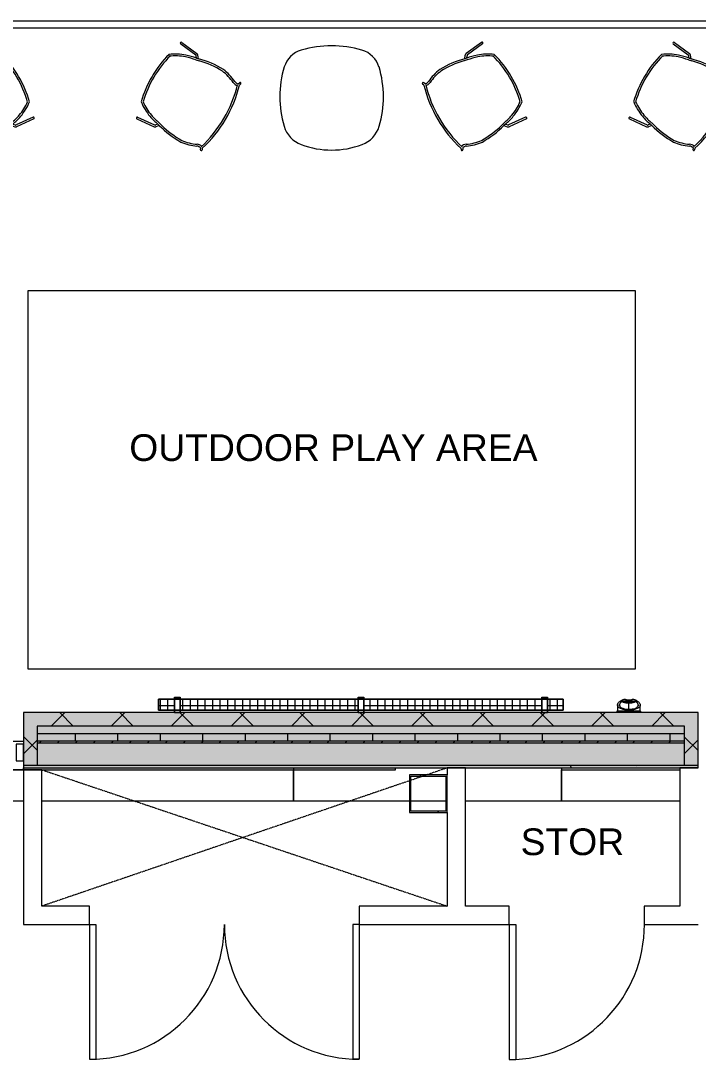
# Model space of a CAD drawing. Header units: inches. Extents: x -430 to 361, y -510 to 778.
# Drawn here: x -139.2 to 41.5, y 500.8 to 778.2 of the extents above; entities that cross this region are included whole.
import ezdxf

# ---------------------------------------------------------------- set-up
doc = ezdxf.new("R2010")
doc.units = ezdxf.units.IN
doc.header["$MEASUREMENT"] = 0
doc.linetypes.add('Overhead_2_', pattern=[0.15625, 0.09375, -0.0625])
doc.layers.get('0').update_dxf_attribs({"color": 8})
for name, color, linetype, lineweight in [('A-DETL', 8, 'Continuous', 9), ('A-DETL-GENF', 8, 'Continuous', 9), ('A-DOOR', 8, 'Continuous', 9), ('A-FLOR-HRAL', 8, 'Continuous', 9), ('A-FLOR-OVHD', 8, 'Overhead_2_', 9), ('A-GLAZ-CWMG', 8, 'Continuous', 9), ('A-WALL', 8, 'Continuous', 13), ('A-WALL-PATT', 8, 'Continuous', 13), ('G-ANNO-TEXT', 8, 'Continuous', 9), ('I-FURN', 8, 'Continuous', 13), ('I-WALL', 8, 'Continuous', 9), ('P-SANR-FIXT', 8, 'Continuous', 9), ('Q-SPCQ', 8, 'Continuous', 9), ('S-COLS', 8, 'Continuous', 9)]:
    doc.layers.add(name, color=color, linetype=linetype, lineweight=lineweight)
doc.styles.add('Arial', font='arial.ttf', dxfattribs={"height": 7.125})

# ---------------------------------------------------------------- blocks, each defined once
blk = doc.blocks.new('HSS-Hollow Structural Section-Column - HSS10X10X3_8-762139-Test Fit - First Floor Plan')
at = {"layer": 'S-COLS'}
h = blk.add_hatch(dxfattribs=at)
h.set_pattern_fill('FP_8', color=256, style=0, pattern_type=2)
h.set_pattern_definition([(135, (571.956, 30.487), (-9.5035, -9.5035), []), (135, (557.556, 30.487), (-9.5035, -9.5035), [])])
h.paths.add_polyline_path([(5, 4.651), (5, 5), (-5, 5), (-5, -5), (5, -5), (5, -4.651)], flags=0)
h.paths.add_polyline_path([(4.651, -4.651), (-4.651, -4.651), (-4.651, 4.651), (4.651, 4.651)], flags=0)
for p, q in [((5, 5), (-5, 5)), ((-5, 5), (-5, -5)), ((-4.651, -4.651), (-4.651, 4.651)), ((-4.651, 4.651), (4.651, 4.651)), ((4.651, 4.651), (4.651, -4.651)), ((5, -5), (5, 5)), ((-5, -5), (5, -5)), ((4.651, -4.651), (-4.651, -4.651))]:
    blk.add_line(p, q, dxfattribs=at)
blk = doc.blocks.new('Rectangular Mullion - 2_ x 4_5_ rectangular-1559583-Test Fit - First Floor Plan')
at = {"layer": 'A-GLAZ-CWMG'}
for p, q in [((-2, 2.25), (0, 2.25)), ((-2, -2.25), (-2, 2.25)), ((0, 2.25), (0, -2.25)), ((0, -2.25), (-2, -2.25))]:
    blk.add_line(p, q, dxfattribs=at)
blk = doc.blocks.new('Spout-Rain_Water-Zurn-Z199 - 4_ No Hub Inlet-1439889-Test Fit - First Floor Plan')
at = {"layer": 'P-SANR-FIXT'}
for p, q in [((-1.04, 3.21), (-1.19, 3.21)), ((-1.19, 3.21), (-1.04, 3.21)), ((-0.74, 3.21), (-1.04, 3.21)), ((-0.85, 3.21), (-0.48, 3.21)), ((-0.48, 3.21), (2.93, 3.21)), ((1.23, 3.21), (-0.13, 3.21)), ((-0.12, 3.82), (0.23, 3.82)), ((1.23, 1.12), (1.23, 3.66)), ((2.58, 3.21), (1.23, 3.21)), ((2.23, 3.82), (2.57, 3.82)), ((2.93, 3.21), (3.31, 3.21)), ((3.43, 3.21), (3.19, 3.21)), ((3.49, 3.21), (3.43, 3.21)), ((3.49, 3.21), (3.64, 3.21)), ((3.64, 3.21), (3.49, 3.21)), ((-2.09, 0.41), (-2.09, 0.21)), ((-2.04, 0.41), (-1.99, 0.41)), ((1.23, 0.41), (-2.04, 0.41)), ((-1.99, 0.41), (-1.64, 0.41)), ((-1.96, 0.65), (-1.96, 0.41)), ((-1.92, 0.65), (-1.96, 0.65)), ((-1.96, 0.65), (1.23, 0.65)), ((-1.96, 0.41), (-1.72, 0.41)), ((1.23, 0.41), (-1.96, 0.41)), ((-1.72, 0.65), (-1.86, 0.65)), ((-1.8, 2.26), (-1.8, 0.65)), ((-1.73, 0.65), (-1.8, 0.65)), ((-1.8, 0.65), (-1.73, 0.65)), ((-1.72, 0.41), (-1.03, 0.41)), ((-1.45, 0.65), (-1.71, 0.65)), ((-1.4, 0.65), (-1.7, 0.65)), ((-1.7, 0.65), (-1.4, 0.65)), ((-1.64, 0.41), (-0.91, 0.41)), ((-1.32, 0.65), (-1.42, 0.65)), ((-1.04, 0.65), (-1.38, 0.65)), ((-1.38, 0.65), (-1.29, 0.65)), ((-0.95, 0.65), (-1.32, 0.65)), ((-1.29, 0.65), (-0.94, 0.65)), ((-1.27, 0.65), (-1.21, 0.65)), ((-0.94, 0.65), (-1.27, 0.65)), ((-1.21, 0.65), (-1.03, 0.65)), ((-1.03, 0.65), (-0.73, 0.65)), ((-1.03, 0.41), (-0.92, 0.41)), ((1.23, 0.65), (-1.01, 0.65)), ((-0.57, 0.65), (-0.92, 0.65)), ((-0.92, 0.65), (-0.92, 0.65)), ((-0.92, 0.41), (-0.54, 0.41)), ((-0.91, 0.65), (-0.56, 0.65)), ((-0.52, 0.65), (-0.91, 0.65)), ((-0.91, 0.65), (-0.52, 0.65)), ((-0.54, 0.65), (-0.91, 0.65)), ((-0.9, 0.41), (-0.53, 0.41)), ((-0.73, 0.65), (-0.33, 0.65)), ((-0.03, 0.65), (-0.52, 0.65)), ((-0.52, 0.41), (0.09, 0.41)), ((-0.51, 0.41), (0.09, 0.41)), ((-0.5, 0.65), (-0.03, 0.65)), ((-0.02, 0.65), (-0.49, 0.65)), ((0.43, 0.65), (-0.48, 0.65)), ((-0.48, 0.65), (0.28, 0.65)), ((-0.29, 0.65), (0.14, 0.65)), ((0, 0.65), (0.44, 0.65)), ((0.42, 0.65), (0.01, 0.65)), ((0.43, 0.65), (0.01, 0.65)), ((0.1, 0.41), (0.42, 0.41)), ((0.1, 0.41), (0.42, 0.41)), ((0.14, 0.65), (0.43, 0.65)), ((0.28, 0.65), (0.43, 0.65)), ((0.57, 0.65), (0.43, 0.65)), ((0.43, 0.65), (0.6, 0.65)), ((0.6, 0.65), (0.43, 0.65)), ((0.44, 0.65), (0.44, 0.65)), ((0.44, 0.65), (0.58, 0.65)), ((0.44, 0.65), (0.62, 0.65)), ((0.58, 0.65), (0.44, 0.65)), ((0.46, 0.41), (1.23, 0.41)), ((0.46, 0.41), (1.23, 0.41)), ((1.23, 0.65), (0.63, 0.65)), ((0.63, 0.65), (1.23, 0.65)), ((1.23, 0.65), (0.63, 0.65)), ((0.64, 0.65), (1.23, 0.65)), ((1.23, 0.65), (0.64, 0.65)), ((0.67, 0.65), (1.23, 0.65)), ((1.23, 0.65), (1.23, 1.12)), ((1.99, 0.65), (1.23, 0.65)), ((1.23, 0.65), (4.41, 0.65)), ((1.23, 0.65), (1.98, 0.65)), ((1.98, 0.65), (1.23, 0.65)), ((1.99, 0.65), (1.23, 0.65)), ((1.23, 0.65), (1.99, 0.65)), ((1.98, 0.65), (1.23, 0.65)), ((1.23, 0.65), (1.78, 0.65)), ((1.23, 0.21), (1.23, 0.65)), ((1.23, 0.41), (2.36, 0.41)), ((4.49, 0.41), (1.23, 0.41)), ((1.23, 0.41), (2.36, 0.41)), ((4.41, 0.41), (1.23, 0.41)), ((1.82, 0.65), (1.98, 0.65)), ((2.01, 0.65), (2.46, 0.65)), ((3.47, 0.65), (2.01, 0.65)), ((2.45, 0.65), (2.02, 0.65)), ((2.94, 0.65), (2.02, 0.65)), ((2.02, 0.65), (2.18, 0.65)), ((2.45, 0.65), (2.02, 0.65)), ((2.02, 0.65), (2.75, 0.65)), ((2.18, 0.65), (2.94, 0.65)), ((2.39, 0.41), (2.96, 0.41)), ((2.39, 0.41), (2.45, 0.41)), ((2.45, 0.41), (2.97, 0.41)), ((2.97, 0.65), (2.48, 0.65)), ((2.94, 0.65), (2.48, 0.65)), ((2.49, 0.65), (2.95, 0.65)), ((2.79, 0.65), (3.48, 0.65)), ((3.36, 0.65), (2.98, 0.65)), ((2.98, 0.65), (3.36, 0.65)), ((3.37, 0.65), (2.99, 0.65)), ((2.99, 0.41), (3.36, 0.41)), ((3, 0.41), (3.37, 0.41)), ((3.01, 0.65), (3.36, 0.65)), ((3.38, 0.65), (3.03, 0.65)), ((3.36, 0.41), (4.44, 0.41)), ((3.41, 0.65), (3.38, 0.65)), ((3.38, 0.65), (3.41, 0.65)), ((3.38, 0.41), (3.48, 0.41)), ((3.64, 0.65), (3.39, 0.65)), ((3.77, 0.65), (3.4, 0.65)), ((3.4, 0.65), (3.74, 0.65)), ((3.48, 0.65), (3.73, 0.65)), ((3.48, 0.41), (4.17, 0.41)), ((3.83, 0.65), (3.5, 0.65)), ((3.73, 0.65), (3.64, 0.65)), ((3.74, 0.65), (3.83, 0.65)), ((3.88, 0.65), (3.77, 0.65)), ((3.85, 0.65), (4.15, 0.65)), ((4.15, 0.65), (3.85, 0.65)), ((4.16, 0.65), (3.9, 0.65)), ((4.31, 0.65), (4.17, 0.65)), ((4.17, 0.41), (4.41, 0.41)), ((4.19, 0.65), (4.26, 0.65)), ((4.26, 0.65), (4.19, 0.65)), ((4.26, 0.65), (4.26, 2.26)), ((4.41, 0.65), (4.38, 0.65)), ((4.41, 0.41), (4.41, 0.65)), ((4.44, 0.41), (4.49, 0.41)), ((4.54, 0.21), (4.54, 0.41))]:
    blk.add_line(p, q, dxfattribs=at)
for radius, start, end in [(2.66, 239.6457, 240.8035), (2.66, 242.3672, 243.4643), (2.66, 244.489, 270), (2.5, 246.4574, 270), (2.5, 270, 293.5426), (2.66, 270, 295.511), (2.66, 296.5357, 297.6328), (2.66, 299.7401, 300.3543)]:
    blk.add_arc((1.23, 6.11), radius, start, end, dxfattribs=at)
for points in [[(-1.8, 2.26), (-1.8, 2.34), (-1.78, 2.51), (-1.66, 2.76), (-1.47, 3), (-1.29, 3.14), (-1.19, 3.21)], [(-1.04, 3.21), (-0.99, 3.21), (-0.95, 3.21), (-0.9, 3.21)], [(-0.9, 3.21), (-0.85, 3.21), (-0.79, 3.21), (-0.74, 3.21)], [(-0.13, 3.21), (-0.27, 3.21), (-0.54, 3.21), (-0.76, 3.21), (-0.85, 3.21)], [(-0.48, 3.06), (-0.57, 3.1), (-0.66, 3.15), (-0.74, 3.21)], [(0.15, 2.84), (0.04, 2.87), (-0.18, 2.93), (-0.38, 3.01), (-0.47, 3.05)], [(-0.13, 3.21), (-0.08, 3.19), (-0.03, 3.17), (0.02, 3.15)], [(2.93, 3.05), (2.83, 3.01), (2.63, 2.93), (2.42, 2.86), (2.3, 2.84)], [(2.43, 3.15), (2.48, 3.17), (2.53, 3.19), (2.58, 3.21)], [(3.31, 3.21), (3.21, 3.21), (2.99, 3.21), (2.73, 3.21), (2.58, 3.21)], [(3.19, 3.21), (3.11, 3.15), (3.03, 3.1), (2.94, 3.06)], [(3.19, 3.21), (3.25, 3.21), (3.3, 3.21), (3.35, 3.21)], [(3.35, 3.21), (3.4, 3.21), (3.45, 3.21), (3.49, 3.21)], [(3.64, 3.21), (3.75, 3.14), (3.92, 3), (4.11, 2.76), (4.23, 2.51), (4.26, 2.34), (4.26, 2.26)], [(-1.27, 2.21), (-1.27, 2.23), (-1.27, 2.25), (-1.27, 2.27)], [(-1.27, 2.27), (-1.27, 2.19), (-1.25, 2.04), (-1.12, 1.81), (-0.98, 1.67), (-0.89, 1.61)], [(-1.27, 2.16), (-1.27, 2.17), (-1.27, 2.19), (-1.27, 2.21)], [(-1.27, 2.1), (-1.27, 2.12), (-1.27, 2.13), (-1.27, 2.15)], [(-1.27, 2.04), (-1.27, 2.06), (-1.27, 2.07), (-1.27, 2.09)], [(-1.27, 1.98), (-1.27, 2), (-1.27, 2.02), (-1.27, 2.03)], [(-1.27, 1.74), (-1.27, 1.76), (-1.27, 1.78), (-1.27, 1.8)], [(-1.27, 1.65), (-1.27, 1.67), (-1.27, 1.69), (-1.27, 1.71)], [(3.35, 1.61), (3.43, 1.67), (3.58, 1.81), (3.7, 2.04), (3.73, 2.19), (3.73, 2.27)], [(3.73, 2.27), (3.73, 2.25), (3.73, 2.23), (3.73, 2.21)], [(3.73, 2.21), (3.73, 2.19), (3.73, 2.17), (3.73, 2.16)], [(3.73, 2.15), (3.73, 2.13), (3.73, 2.12), (3.73, 2.1)], [(3.73, 2.09), (3.73, 2.07), (3.73, 2.06), (3.73, 2.04)], [(3.73, 2.03), (3.73, 2.02), (3.73, 2), (3.73, 1.98)], [(3.73, 1.8), (3.73, 1.78), (3.73, 1.76), (3.73, 1.74)], [(3.73, 1.71), (3.73, 1.69), (3.73, 1.67), (3.73, 1.65)]]:
    blk.add_open_spline(points, degree=3, dxfattribs=at)
for points, knots in [([(-0.48, 3.21), (-0.61, 3.15), (-0.78, 3.05), (-0.96, 2.9), (-1.07, 2.78), (-1.16, 2.65), (-1.24, 2.49), (-1.27, 2.36), (-1.27, 2.27)], [0, 0, 0, 0, 0.25, 0.375, 0.5, 0.625, 0.75, 1, 1, 1, 1]), ([(-1.04, 3.21), (-0.99, 3.28), (-0.9, 3.37), (-0.8, 3.46), (-0.73, 3.51), (-0.68, 3.54), (-0.63, 3.57), (-0.58, 3.59), (-0.53, 3.61), (-0.5, 3.63), (-0.47, 3.64), (-0.45, 3.65), (-0.41, 3.66), (-0.36, 3.67), (-0.32, 3.69), (-0.29, 3.7), (-0.26, 3.71), (-0.24, 3.72), (-0.21, 3.73), (-0.18, 3.74), (-0.15, 3.75), (-0.13, 3.76), (-0.12, 3.77), (-0.11, 3.77), (-0.1, 3.78), (-0.09, 3.8), (-0.1, 3.81), (-0.12, 3.82)], [0, 0, 0, 0, 0.166667, 0.25, 0.291667, 0.333333, 0.375, 0.416667, 0.458333, 0.479167, 0.5, 0.520833, 0.541667, 0.583333, 0.625, 0.645833, 0.666667, 0.6875, 0.708333, 0.75, 0.791667, 0.8125, 0.833333, 0.854167, 0.875, 0.916667, 1, 1, 1, 1]), ([(0.23, 3.82), (0.24, 3.81), (0.25, 3.8), (0.25, 3.78), (0.24, 3.77), (0.22, 3.76), (0.21, 3.76), (0.18, 3.75), (0.14, 3.74), (0.1, 3.72), (0.07, 3.72), (0.05, 3.71), (0.03, 3.71), (0.02, 3.7), (0, 3.7), (-0.04, 3.69), (-0.09, 3.67), (-0.14, 3.66), (-0.18, 3.65), (-0.21, 3.64), (-0.24, 3.63), (-0.29, 3.61), (-0.34, 3.6), (-0.4, 3.57), (-0.47, 3.53), (-0.57, 3.48), (-0.7, 3.38), (-0.8, 3.28), (-0.85, 3.21)], [0, 0, 0, 0, 0.083333, 0.125, 0.145833, 0.166667, 0.1875, 0.208333, 0.25, 0.291667, 0.3125, 0.322917, 0.333333, 0.34375, 0.354167, 0.375, 0.416667, 0.458333, 0.479167, 0.5, 0.520833, 0.541667, 0.583333, 0.625, 0.666667, 0.75, 0.833333, 1, 1, 1, 1]), ([(0.05, 3.15), (0.2, 3.1), (0.58, 3), (0.99, 2.97), (1.23, 2.97)], [-0.858106, -0.858106, -0.858106, -0.858106, -0.5, -0.0000001, -0.0000001, -0.0000001, -0.0000001]), ([(1.23, 2.73), (0.98, 2.73), (0.61, 2.75), (0.27, 2.82), (0.16, 2.84)], [-1, -1, -1, -1, -0.6666667, -0.501801, -0.501801, -0.501801, -0.501801]), ([(1.23, 2.97), (1.47, 2.97), (1.88, 3), (2.26, 3.1), (2.41, 3.15)], [-1, -1, -1, -1, -0.5, -0.141896, -0.141896, -0.141896, -0.141896]), ([(2.3, 2.84), (2.19, 2.81), (1.84, 2.75), (1.47, 2.73), (1.23, 2.73)], [-0.498198, -0.498198, -0.498198, -0.498198, -0.3333333, 0, 0, 0, 0]), ([(3.31, 3.21), (3.25, 3.28), (3.16, 3.38), (3.02, 3.48), (2.91, 3.55), (2.81, 3.59), (2.74, 3.61), (2.7, 3.63), (2.67, 3.64), (2.64, 3.65), (2.59, 3.66), (2.54, 3.67), (2.49, 3.69), (2.45, 3.7), (2.43, 3.7), (2.41, 3.71), (2.39, 3.72), (2.36, 3.72), (2.31, 3.74), (2.27, 3.75), (2.24, 3.76), (2.23, 3.76), (2.22, 3.77), (2.21, 3.78), (2.2, 3.8), (2.21, 3.81), (2.23, 3.82)], [0, 0, 0, 0, 0.166667, 0.25, 0.333333, 0.416667, 0.458333, 0.479167, 0.5, 0.520833, 0.541667, 0.583333, 0.625, 0.645833, 0.666667, 0.677083, 0.6875, 0.708333, 0.75, 0.791667, 0.8125, 0.833333, 0.854167, 0.875, 0.916667, 1, 1, 1, 1]), ([(2.57, 3.82), (2.56, 3.81), (2.55, 3.8), (2.55, 3.78), (2.56, 3.77), (2.57, 3.77), (2.58, 3.76), (2.6, 3.75), (2.63, 3.74), (2.67, 3.73), (2.7, 3.72), (2.72, 3.71), (2.74, 3.7), (2.77, 3.69), (2.82, 3.67), (2.86, 3.66), (2.9, 3.65), (2.93, 3.64), (2.95, 3.63), (2.99, 3.61), (3.03, 3.59), (3.09, 3.57), (3.15, 3.53), (3.23, 3.48), (3.36, 3.37), (3.44, 3.28), (3.49, 3.21)], [0, 0, 0, 0, 0.083333, 0.125, 0.145833, 0.166667, 0.1875, 0.208333, 0.25, 0.291667, 0.3125, 0.333333, 0.354167, 0.375, 0.416667, 0.458333, 0.479167, 0.5, 0.520833, 0.541667, 0.583333, 0.625, 0.666667, 0.75, 0.833333, 1, 1, 1, 1]), ([(3.73, 2.27), (3.73, 2.36), (3.7, 2.49), (3.61, 2.65), (3.52, 2.78), (3.41, 2.9), (3.23, 3.05), (3.06, 3.15), (2.93, 3.21)], [0, 0, 0, 0, 0.25, 0.375, 0.5, 0.625, 0.75, 1, 1, 1, 1]), ([(4.26, 2.26), (4.26, 2.16), (4.22, 1.98), (4.07, 1.71), (3.81, 1.48), (3.32, 1.21), (2.65, 1.02), (1.85, 0.92), (1.02, 0.89), (-0.02, 0.97), (-0.87, 1.21), (-1.36, 1.48), (-1.62, 1.71), (-1.77, 1.98), (-1.8, 2.16), (-1.8, 2.26)], [0, 0, 0, 0, 0.0625, 0.125, 0.1875, 0.25, 0.375, 0.4375, 0.5, 0.625, 0.75, 0.8125, 0.875, 0.9375, 1, 1, 1, 1]), ([(-0.89, 1.61), (-0.81, 1.55), (-0.61, 1.44), (-0.17, 1.27), (0.45, 1.15), (0.97, 1.11), (1.23, 1.11)], [0, 0, 0, 0, 0.2, 0.4, 0.7, 1, 1, 1, 1]), ([(1.23, 1.11), (1.57, 1.11), (2.18, 1.16), (2.9, 1.35), (3.22, 1.52), (3.35, 1.61)], [0, 0, 0, 0, 0.4, 0.7, 1, 1, 1, 1])]:
    blk.add_open_spline(points, degree=3, knots=knots, dxfattribs=at)
blk = doc.blocks.new('Trellis-Wall_Hung-Green_Screen - Default-1678856-Test Fit - First Floor Plan')
at = {"layer": 'Q-SPCQ'}
h = blk.add_hatch(dxfattribs=at)
h.set_pattern_fill('FP_25', color=256, style=0, pattern_type=2)
h.set_pattern_definition([(180, (0, 9.5), (2e-16, 2), []), (90, (0, 9.5), (2, -1e-16), [])])
h.paths.add_polyline_path([(-18, 8), (-0.75, 8), (-0.75, 11), (-48.25, 11), (-48.25, 8), (-33.773, 8)], flags=0)
h.paths.add_polyline_path([(54, 8), (54, 11), (49.75, 11), (49.75, 8), (53.5, 8)], flags=0)
h.paths.add_polyline_path([(-49.75, 8), (-49.75, 11), (-54, 11), (-54, 8)], flags=0)
h.paths.add_polyline_path([(48.25, 8), (48.25, 11), (0.75, 11), (0.75, 8), (38.911, 8)], flags=0)
for p, q in [((-49.75, 11.375), (-49.75, 11.5)), ((-49.75, 11.5), (-49.75, 11)), ((-49.75, 11.5), (-48.25, 11.5)), ((-49.75, 11.5), (-48.25, 11.5)), ((-49.75, 11.375), (-49.75, 11.5)), ((-49.75, 11.5), (-49.75, 11)), ((-49.75, 11.5), (-48.25, 11.5)), ((-49.75, 11.5), (-48.25, 11.5)), ((-49.75, 11.375), (-49.75, 11.5)), ((-49.75, 11.5), (-49.75, 11)), ((-49.75, 11.5), (-48.25, 11.5)), ((-49.75, 11.5), (-48.25, 11.5)), ((-49.75, 11), (-49.75, 11.375)), ((-49.75, 11.375), (-48.25, 11.375)), ((-49.75, 11.375), (-48.25, 11.375)), ((-49.75, 11), (-49.75, 11.375)), ((-49.75, 11.375), (-48.25, 11.375)), ((-49.75, 11.375), (-48.25, 11.375)), ((-49.75, 11), (-49.75, 11.375)), ((-49.75, 11.375), (-48.25, 11.375)), ((-49.75, 11.375), (-48.25, 11.375)), ((-48.25, 11), (-48.25, 11.5)), ((-48.25, 11.5), (-48.25, 11.375)), ((-48.25, 11), (-48.25, 11.5)), ((-48.25, 11.5), (-48.25, 11.375)), ((-48.25, 11), (-48.25, 11.5)), ((-48.25, 11.5), (-48.25, 11.375)), ((-48.25, 11.375), (-48.25, 11)), ((-48.25, 11.375), (-48.25, 11)), ((-48.25, 11.375), (-48.25, 11)), ((-0.75, 11.375), (-0.75, 11.5)), ((-0.75, 11.5), (-0.75, 11)), ((-0.75, 11.5), (0.75, 11.5)), ((-0.75, 11.5), (0.75, 11.5)), ((-0.75, 11.375), (-0.75, 11.5)), ((-0.75, 11.5), (-0.75, 11)), ((-0.75, 11.5), (0.75, 11.5)), ((-0.75, 11.5), (0.75, 11.5)), ((-0.75, 11), (-0.75, 11.375)), ((-0.75, 11.375), (0.75, 11.375)), ((-0.75, 11.375), (0.75, 11.375)), ((-0.75, 11), (-0.75, 11.375)), ((-0.75, 11.375), (0.75, 11.375)), ((-0.75, 11.375), (0.75, 11.375)), ((0.75, 11), (0.75, 11.5)), ((0.75, 11.5), (0.75, 11.375)), ((0.75, 11), (0.75, 11.5)), ((0.75, 11.5), (0.75, 11.375)), ((0.75, 11.375), (0.75, 11)), ((0.75, 11.375), (0.75, 11)), ((48.25, 11.375), (48.25, 11.5)), ((48.25, 11.5), (48.25, 11)), ((48.25, 11.5), (49.75, 11.5)), ((48.25, 11.5), (49.75, 11.5)), ((48.25, 11.375), (48.25, 11.5)), ((48.25, 11.5), (48.25, 11)), ((48.25, 11.5), (49.75, 11.5)), ((48.25, 11.5), (49.75, 11.5)), ((48.25, 11.375), (48.25, 11.5)), ((48.25, 11.5), (48.25, 11)), ((48.25, 11.5), (49.75, 11.5)), ((48.25, 11.5), (49.75, 11.5)), ((48.25, 11), (48.25, 11.375)), ((48.25, 11.375), (49.75, 11.375)), ((48.25, 11.375), (49.75, 11.375)), ((48.25, 11), (48.25, 11.375)), ((48.25, 11.375), (49.75, 11.375)), ((48.25, 11.375), (49.75, 11.375)), ((48.25, 11), (48.25, 11.375)), ((48.25, 11.375), (49.75, 11.375)), ((48.25, 11.375), (49.75, 11.375)), ((49.75, 11), (49.75, 11.5)), ((49.75, 11.5), (49.75, 11.375)), ((49.75, 11), (49.75, 11.5)), ((49.75, 11.5), (49.75, 11.375)), ((49.75, 11), (49.75, 11.5)), ((49.75, 11.5), (49.75, 11.375)), ((49.75, 11.375), (49.75, 11)), ((49.75, 11.375), (49.75, 11)), ((49.75, 11.375), (49.75, 11)), ((54, 11), (-54, 11)), ((-54, 11), (-54, 8)), ((-54, 8), (-54, 11)), ((-54, 11), (-49.75, 11)), ((-49.75, 8), (-49.75, 11)), ((-49.75, 11), (-49.75, 8)), ((-49.75, 8), (-49.75, 11)), ((-49.75, 11), (-49.75, 8)), ((-49.75, 8), (-49.75, 11)), ((-49.75, 11), (-49.75, 8)), ((-49.75, 11), (-48.25, 11)), ((-48.25, 8), (-48.25, 11)), ((-48.25, 11), (-48.25, 8)), ((-48.25, 8), (-48.25, 11)), ((-48.25, 11), (-48.25, 8)), ((-48.25, 8), (-48.25, 11)), ((-48.25, 11), (-48.25, 8)), ((-48.25, 11), (-0.75, 11)), ((-0.75, 8), (-0.75, 11)), ((-0.75, 11), (-0.75, 8)), ((-0.75, 8), (-0.75, 11)), ((-0.75, 11), (-0.75, 8)), ((-0.75, 11), (0.75, 11)), ((0.75, 8), (0.75, 11)), ((0.75, 11), (0.75, 8)), ((0.75, 8), (0.75, 11)), ((0.75, 11), (0.75, 8)), ((0.75, 11), (48.25, 11)), ((48.25, 8), (48.25, 11)), ((48.25, 11), (48.25, 8)), ((48.25, 8), (48.25, 11)), ((48.25, 11), (48.25, 8)), ((48.25, 8), (48.25, 11)), ((48.25, 11), (48.25, 8)), ((48.25, 11), (49.75, 11)), ((49.75, 8), (49.75, 11)), ((49.75, 11), (49.75, 8)), ((49.75, 8), (49.75, 11)), ((49.75, 11), (49.75, 8)), ((49.75, 8), (49.75, 11)), ((49.75, 11), (49.75, 8)), ((49.75, 11), (54, 11)), ((54, 8), (54, 11)), ((54, 11), (54, 8)), ((-54, 8), (54, 8)), ((-49.75, 8), (-54, 8)), ((-49.75, 7.5), (-49.75, 8)), ((-49.75, 8), (-49.75, 7.375)), ((-49.75, 7.5), (-49.75, 8)), ((-49.75, 8), (-49.75, 7.375)), ((-49.75, 7.5), (-49.75, 8)), ((-49.75, 8), (-49.75, 7.375)), ((-48.25, 8), (-49.75, 8)), ((-49.75, 7.375), (-49.75, 7.5)), ((-49.75, 7.5), (-48.25, 7.5)), ((-49.75, 7.5), (-48.25, 7.5)), ((-49.75, 7.375), (-49.75, 7.5)), ((-49.75, 7.5), (-48.25, 7.5)), ((-49.75, 7.5), (-48.25, 7.5)), ((-49.75, 7.375), (-49.75, 7.5)), ((-49.75, 7.5), (-48.25, 7.5)), ((-49.75, 7.5), (-48.25, 7.5)), ((-48.25, 7.375), (-49.75, 7.375)), ((-49.75, 7.375), (-48.25, 7.375)), ((-48.25, 7.375), (-49.75, 7.375)), ((-49.75, 7.375), (-48.25, 7.375)), ((-48.25, 7.375), (-48.25, 8)), ((-48.25, 8), (-48.25, 7.5)), ((-48.25, 7.375), (-48.25, 8)), ((-48.25, 8), (-48.25, 7.5)), ((-48.25, 7.375), (-48.25, 8)), ((-48.25, 8), (-48.25, 7.5)), ((-0.75, 8), (-48.25, 8)), ((-48.25, 7.5), (-48.25, 7.375)), ((-48.25, 7.5), (-48.25, 7.375)), ((-48.25, 7.5), (-48.25, 7.375)), ((-0.75, 7.5), (-0.75, 8)), ((-0.75, 8), (-0.75, 7.375)), ((-0.75, 7.5), (-0.75, 8)), ((-0.75, 8), (-0.75, 7.375)), ((0.75, 8), (-0.75, 8)), ((-0.75, 7.375), (-0.75, 7.5)), ((-0.75, 7.5), (0.75, 7.5)), ((-0.75, 7.5), (0.75, 7.5)), ((-0.75, 7.375), (-0.75, 7.5)), ((-0.75, 7.5), (0.75, 7.5)), ((-0.75, 7.5), (0.75, 7.5)), ((0.75, 7.375), (-0.75, 7.375)), ((-0.75, 7.375), (0.75, 7.375)), ((0.75, 7.375), (0.75, 8)), ((0.75, 8), (0.75, 7.5)), ((0.75, 7.375), (0.75, 8)), ((0.75, 8), (0.75, 7.5)), ((48.25, 8), (0.75, 8)), ((0.75, 7.5), (0.75, 7.375)), ((0.75, 7.5), (0.75, 7.375)), ((48.25, 7.5), (48.25, 8)), ((48.25, 8), (48.25, 7.375)), ((48.25, 7.5), (48.25, 8)), ((48.25, 8), (48.25, 7.375)), ((48.25, 7.5), (48.25, 8)), ((48.25, 8), (48.25, 7.375)), ((49.75, 8), (48.25, 8)), ((48.25, 7.375), (48.25, 7.5)), ((48.25, 7.5), (49.75, 7.5)), ((48.25, 7.5), (49.75, 7.5)), ((48.25, 7.375), (48.25, 7.5)), ((48.25, 7.5), (49.75, 7.5)), ((48.25, 7.5), (49.75, 7.5)), ((48.25, 7.375), (48.25, 7.5)), ((48.25, 7.5), (49.75, 7.5)), ((48.25, 7.5), (49.75, 7.5)), ((49.75, 7.375), (48.25, 7.375)), ((48.25, 7.375), (49.75, 7.375)), ((49.75, 7.375), (48.25, 7.375)), ((48.25, 7.375), (49.75, 7.375)), ((49.75, 7.375), (49.75, 8)), ((49.75, 8), (49.75, 7.5)), ((49.75, 7.375), (49.75, 8)), ((49.75, 8), (49.75, 7.5)), ((49.75, 7.375), (49.75, 8)), ((49.75, 8), (49.75, 7.5)), ((54, 8), (49.75, 8)), ((49.75, 7.5), (49.75, 7.375)), ((49.75, 7.5), (49.75, 7.375)), ((49.75, 7.5), (49.75, 7.375))]:
    blk.add_line(p, q, dxfattribs=at)
blk = doc.blocks.new('Hecht_PAD_AA-Arch_detached_rvt-1-Test Fit - First Floor Plan')
at = {"layer": 'A-WALL-PATT'}
h = blk.add_hatch(dxfattribs=at)
h.set_pattern_fill('FP_4', color=256, style=0, pattern_type=2)
h.set_pattern_definition([(45, (0, 0), (-8.01223, 8.01223), []), (135, (0, 0), (-8.01223, -8.01223), [])])
h.paths.add_polyline_path([(-138.49, 579.46), (-134.86, 579.46), (-134.86, 589.96), (37.89, 589.96), (37.89, 579.46), (41.51, 579.46), (41.51, 593.58), (-138.49, 593.58), (-138.49, 585.46)], flags=0)
h = blk.add_hatch(dxfattribs=at)
h.set_pattern_fill('FP_1', color=256, style=0, pattern_type=2)
h.set_pattern_definition([(0, (0, 0), (0, 11.331), []), (90, (0, 0), (-11.331, 7e-16), [])])
h.paths.add_polyline_path([(-134.86, 585.96), (37.89, 585.96), (37.89, 587.96), (-134.86, 587.96)], flags=0)
h = blk.add_hatch(dxfattribs=at)
h.set_pattern_fill('FP_2', color=256, style=0, pattern_type=2)
h.set_pattern_definition([(0, (0, 0), (0, 4.798), []), (315, (0, 0), (4.798427, 0), [6.786, -6.786]), (45, (0, 0), (4.798427, 0), [6.786, -6.786])])
h.paths.add_polyline_path([(-9.58, 585.46), (37.89, 585.46), (37.89, 585.96), (-134.86, 585.96), (-134.86, 585.46), (-39.24, 585.46)], flags=0)
blk.add_hatch(color=256, dxfattribs=at).paths.add_polyline_path([(-9.58, 579.46), (37.89, 579.46), (37.89, 585.46), (-134.86, 585.46), (-134.86, 579.46), (-66.49, 579.46)], flags=0)
h = blk.add_hatch(dxfattribs=at)
h.set_pattern_fill('FP_3', color=256, style=0, pattern_type=2)
h.set_pattern_definition([(0, (0, 0), (30.72, 7.68), [1.267, -21.773, 1.267, -21.773, -122.88]), (0, (0, 0), (30.72, 7.68), [-46.08, 1.267, -44.813, 1.267, -21.773, -53.76]), (0, (0, 0), (30.72, 7.68), [-115.2, 1.267, -14.093, 1.267, -37.133]), (120, (11.52, 3.84), (-22.01108, 22.7643), [1.267, -21.773, 1.267, -21.773, -122.88]), (120, (11.52, 3.84), (-22.01108, 22.7643), [-46.08, 1.267, -44.813, 1.267, -21.773, -53.76]), (120, (11.52, 3.84), (-22.01108, 22.7643), [-115.2, 1.267, -14.093, 1.267, -37.133]), (240, (15.36, 19.2), (-8.70892, -30.4443), [1.267, -21.773, 1.267, -21.773, -122.88]), (240, (15.36, 19.2), (-8.70892, -30.4443), [-46.08, 1.267, -44.813, 1.267, -21.773, -53.76]), (240, (15.36, 19.2), (-8.70892, -30.4443), [-115.2, 1.267, -14.093, 1.267, -37.133])])
h.paths.add_polyline_path([(37.89, 578.83), (41.51, 578.83), (41.51, 579.46), (-138.49, 579.46), (-138.49, 578.83), (36.64, 578.83)], flags=0)
at = {"layer": 'A-WALL'}
for p, q in [((-98.24, 593.58), (-138.49, 593.58)), ((-138.49, 593.58), (-138.49, 589.96)), ((-96.74, 593.58), (-98.24, 593.58)), ((-49.24, 593.58), (-96.74, 593.58)), ((-47.74, 593.58), (-49.24, 593.58)), ((-0.24, 593.58), (-47.74, 593.58)), ((1.26, 593.58), (-0.24, 593.58)), ((41.51, 593.58), (1.26, 593.58)), ((41.51, 589.96), (41.51, 593.58)), ((-138.49, 589.96), (-138.49, 579.46)), ((-134.86, 589.96), (-134.86, 579.46)), ((37.89, 589.96), (-134.86, 589.96)), ((37.89, 579.46), (37.89, 589.96)), ((41.51, 579.46), (41.51, 589.96)), ((-318.49, 585.96), (-138.49, 585.96)), ((37.89, 587.96), (-134.86, 587.96)), ((37.89, 585.96), (-134.86, 585.96)), ((37.89, 585.46), (-134.86, 585.46)), ((-378.86, 578.29), (-138.49, 578.29)), ((-138.49, 578.33), (-370.49, 578.33)), ((-138.49, 579.46), (-138.49, 578.83)), ((-134.86, 579.46), (-138.49, 579.46)), ((-134.86, 579.46), (-138.49, 579.46)), ((-138.49, 578.83), (41.51, 578.83)), ((-138.49, 578.33), (-138.49, 578.83)), ((37.89, 579.46), (-134.86, 579.46)), ((-133.61, 578.29), (-66.49, 578.29)), ((-66.49, 578.83), (-66.49, 569.92)), ((-66.49, 569.92), (-66.49, 578.29)), ((5.01, 578.83), (5.01, 569.92)), ((5.01, 578.33), (36.64, 578.33)), ((5.01, 569.96), (5.01, 578.33)), ((41.51, 579.46), (37.89, 579.46)), ((41.51, 579.46), (37.89, 579.46)), ((41.51, 578.83), (41.51, 579.46)), ((-138.49, 569.92), (-196.49, 569.92)), ((-66.49, 569.92), (-133.61, 569.92)), ((-35.49, 569.92), (-66.49, 569.92)), ((-25.84, 569.92), (-35.14, 569.92)), ((5.01, 569.92), (-20.61, 569.92)), ((36.64, 569.96), (5.01, 569.96))]:
    blk.add_line(p, q, dxfattribs=at)
for name, p in [('Trellis-Wall_Hung-Green_Screen - Default-1678856-Test Fit - First Floor Plan', (-48.49, 586.21)), ('Spout-Rain_Water-Zurn-Z199 - 4_ No Hub Inlet-1439889-Test Fit - First Floor Plan', (21.79, 593.37))]:
    blk.add_blockref(name, p)
at = {"extrusion": (0, 0, -1), "rotation": 180}
blk.add_blockref('Rectangular Mullion - 2_ x 4_5_ rectangular-1559583-Test Fit - First Floor Plan', (138.49, 582.96), dxfattribs=at)
at = {"rotation": 270.0000000000001}
blk.add_blockref('HSS-Hollow Structural Section-Column - HSS10X10X3_8-762139-Test Fit - First Floor Plan', (-30.49, 571.96), dxfattribs=at)
blk = doc.blocks.new('Double-Flush - 72_ x 84_-2710893-Test Fit - First Floor Plan')
at = {"layer": 'A-DOOR'}
for p, q in [((-36, 38.44), (-34.25, 38.44)), ((-36, 2.44), (-36, 38.44)), ((-34.25, 2.44), (-34.25, 38.44)), ((34.25, 2.44), (34.25, 38.39)), ((36, 2.44), (36, 38.44)), ((-36, 2.44), (-34.25, 2.44)), ((36, 2.44), (34.25, 2.44))]:
    blk.add_line(p, q, dxfattribs=at)
for centre, start, end in [((-36, 2.44), 0, 90), ((36, 2.44), 90, 180)]:
    blk.add_arc(centre, 36, start, end, dxfattribs=at)
blk = doc.blocks.new('Steelcase Coalesse - Emu Lyze - Table - Medium-2486027-Test Fit - First Floor Plan')
at = {"layer": 'I-FURN'}
for centre, radius, start, end in [((0, -28.67), 28.67, 73.598, 106.402), ((-6.2, -7.62), 6.73, 106.402, 163.1402), ((6.2, -7.62), 6.73, 16.8598, 73.598), ((13.82, -13.69), 27.65, 163.1402, 196.4081), ((-13.82, -13.69), 27.65, 343.5919, 16.8598), ((-5.55, -19.39), 7.45, 196.4081, 249.8124), ((5.55, -19.39), 7.45, 290.1876, 343.5919), ((0, -4.29), 23.54, 249.8124, 290.1876)]:
    blk.add_arc(centre, radius, start, end, dxfattribs=at)
blk = doc.blocks.new('Railing - Railing-2618490-Test Fit - First Floor Plan')
at = {"layer": 'A-FLOR-HRAL'}
for p, q in [((-320.49, 778.21), (187.51, 778.21)), ((185.51, 776.21), (-318.49, 776.21))]:
    blk.add_line(p, q, dxfattribs=at)
blk = doc.blocks.new('Single-Flush - 36_ x 84_-2649670-Test Fit - First Floor Plan')
at = {"layer": 'A-DOOR'}
for p, q in [((16.25, 2.44), (16.25, 38.46)), ((18, 38.46), (16.25, 38.46)), ((18, 2.44), (18, 38.46)), ((18, 2.44), (16.25, 2.44))]:
    blk.add_line(p, q, dxfattribs=at)
blk.add_arc((18, 2.44), 36.07, 92.7812, 180, dxfattribs=at)
blk = doc.blocks.new('Steelcase Coalesse - Emu Heaven - Seating - Chair - Chair-2494772-Test Fit - First Floor Plan')
at = {"layer": 'I-FURN'}
for p, q in [((4.24, 2.65), (3.79, 2.83)), ((4.36, 3.12), (3.97, 3.28)), ((23.91, 3.12), (24.29, 3.28)), ((24.03, 2.65), (24.48, 2.83)), ((2.28, -15.9), (2.81, -10.9)), ((2.78, -15.95), (3.3, -11)), ((3.8, -9.85), (3.05, -10.46)), ((3.93, -10.37), (3.42, -10.79)), ((3.93, -10.37), (3.8, -9.85)), ((4.41, -10.25), (4.19, -9.39)), ((23.85, -10.27), (24.07, -9.39)), ((24.34, -10.37), (24.47, -9.85)), ((24.34, -10.37), (24.85, -10.79)), ((24.47, -9.85), (25.22, -10.46)), ((25.49, -15.95), (24.97, -11)), ((25.98, -15.9), (25.46, -10.9))]:
    blk.add_line(p, q, dxfattribs=at)
for centre, radius, start, end in [((3.88, 3.06), 0.242, 67.2114, 247.2114), ((14.14, -29.25), 33.81, 73.2115, 106.8131), ((14.14, -29.25), 33.31, 73.2115, 106.8131), ((24.38, 3.06), 0.242, 292.7886, 112.7886), ((16.61, -4.3), 13.79, 154.817, 173.152), ((16.61, -4.3), 13.29, 154.817, 173.043), ((2.66, 2.26), 1.62, 334.817, 13.7779), ((2.66, 2.26), 2.12, 334.817, 13.7779), ((25.6, 2.26), 2.12, 166.2221, 205.183), ((11.65, -4.3), 13.29, 6.957, 25.183), ((25.6, 2.26), 1.62, 166.2221, 205.183), ((11.65, -4.3), 13.79, 6.848, 25.183), ((28.86, -3.12), 25.95, 178.9692, 195.0308), ((28.86, -3.12), 25.45, 179.0267, 194.252), ((-0.59, -3.12), 25.45, 345.748, 0.9733), ((-0.59, -3.12), 25.95, 344.9692, 1.0308), ((3.47, -10.97), 0.663, 129, 174), ((3.62, -11.04), 0.324, 129, 174), ((19.89, -7.82), 16.16, 189.0837, 199.6082), ((19.89, -7.82), 15.66, 189.0837, 199.6082), ((8.37, -7.82), 15.66, 340.3918, 350.9982), ((8.37, -7.82), 16.16, 340.3918, 350.9163), ((24.64, -11.04), 0.324, 6, 51), ((24.8, -10.97), 0.663, 6, 51), ((19.19, -8.07), 15.42, 199.6082, 216.3918), ((19.19, -8.07), 14.92, 199.6082, 215.7148), ((9.08, -8.07), 14.92, 323.6082, 340.3918), ((9.08, -8.07), 15.42, 323.6082, 340.3918), ((2.53, -15.93), 0.25, 174, 354), ((25.74, -15.93), 0.25, 186, 6), ((14.13, 10.84), 29.01, 255.3096, 284.6904), ((14.13, 10.84), 28.51, 255.6666, 284.6904)]:
    blk.add_arc(centre, radius, start, end, dxfattribs=at)
blk = doc.blocks.new('Steelcase Coalesse - Emu Heaven - Seating - Chair - Chair-2492027-Test Fit - First Floor Plan')
at = {"layer": 'I-FURN'}
for p, q in [((2.28, 15.9), (2.81, 10.9)), ((2.78, 15.95), (3.3, 11)), ((25.49, 15.95), (24.97, 11)), ((25.98, 15.9), (25.46, 10.9)), ((3.8, 9.85), (3.05, 10.46)), ((3.93, 10.37), (3.42, 10.79)), ((3.93, 10.37), (3.8, 9.85)), ((4.41, 10.25), (4.19, 9.39)), ((23.85, 10.27), (24.07, 9.39)), ((24.34, 10.37), (24.85, 10.79)), ((24.34, 10.37), (24.47, 9.85)), ((24.47, 9.85), (25.22, 10.46)), ((4.24, -2.65), (3.79, -2.83)), ((24.03, -2.65), (24.48, -2.83)), ((4.36, -3.12), (3.97, -3.28)), ((23.91, -3.12), (24.29, -3.28))]:
    blk.add_line(p, q, dxfattribs=at)
for centre, radius, start, end in [((19.19, 8.07), 15.42, 143.6082, 160.3918), ((19.19, 8.07), 14.92, 144.2852, 160.3918), ((14.13, -10.84), 29.01, 75.3096, 104.6904), ((14.13, -10.84), 28.51, 75.3096, 104.3334), ((9.08, 8.07), 14.92, 19.6082, 36.3918), ((9.08, 8.07), 15.42, 19.6082, 36.3918), ((2.53, 15.93), 0.25, 6, 186), ((25.74, 15.93), 0.25, 354, 174), ((19.89, 7.82), 16.16, 160.3918, 170.9163), ((19.89, 7.82), 15.66, 160.3918, 170.9163), ((8.37, 7.82), 15.66, 9.0018, 19.6082), ((8.37, 7.82), 16.16, 9.0837, 19.6082), ((3.47, 10.97), 0.663, 186, 231), ((28.86, 3.12), 25.95, 164.9692, 181.0308), ((3.62, 11.04), 0.324, 186, 231), ((28.86, 3.12), 25.45, 165.748, 180.9733), ((-0.59, 3.12), 25.45, 359.0267, 14.252), ((-0.59, 3.12), 25.95, 358.9692, 15.0308), ((24.64, 11.04), 0.324, 309, 354), ((24.8, 10.97), 0.663, 309, 354), ((16.61, 4.3), 13.79, 186.848, 205.183), ((16.61, 4.3), 13.29, 186.957, 205.183), ((11.65, 4.3), 13.29, 334.817, 353.043), ((11.65, 4.3), 13.79, 334.817, 353.152), ((2.66, -2.26), 1.62, 346.2221, 25.183), ((14.14, 29.25), 33.31, 253.1869, 286.7885), ((2.66, -2.26), 2.12, 346.2221, 25.183), ((25.6, -2.26), 2.12, 154.817, 193.7779), ((25.6, -2.26), 1.62, 154.817, 193.7779), ((3.88, -3.06), 0.242, 112.7886, 292.7886), ((14.14, 29.25), 33.81, 253.1869, 286.7885), ((24.38, -3.06), 0.242, 247.2114, 67.2114)]:
    blk.add_arc(centre, radius, start, end, dxfattribs=at)

msp = doc.modelspace()

# ---------------------------------------------------------------- hatches: boundary and pattern name
at = {"layer": 'A-DETL-GENF'}
h = msp.add_hatch(color=256, dxfattribs=at)
h.paths.add_polyline_path([(-154.94, -481.67), (77.42, -481.67), (77.42, -466.42), (-38.24, -466.42), (-38.24, -353.92), (-42.58, -353.92), (-38.52, -357.78), (-45.86, -458.79), (-45.86, -353.92), (-257.86, -353.92), (-257.86, -466.42), (-285.99, -466.42), (-285.99, -478.04), (-246.48, -478.04), (-246.48, -473.54), (-282.49, -473.54), (-282.49, -467.54), (-246.48, -467.54), (-246.48, -471.29), (-206.49, -471.29), (-206.49, -481.67), (-191.29, -481.67)], flags=0)
h.paths.add_polyline_path([(-357.99, -478.04), (-357.99, -473.54), (-385.99, -473.54), (-385.99, -324.11), (-390.49, -324.11), (-390.45, -478.04), (-373, -478.04)], flags=0)
h.paths.add_polyline_path([(15.8, -473.54), (-202.86, -473.54), (-202.86, -467.54), (73.8, -467.54), (73.8, -473.54), (26.77, -473.54)], flags=0)
h.paths.add_polyline_path([(-369.08, -467.54), (-357.99, -467.54), (-357.99, -466.42), (-378.86, -466.42), (-378.86, -324.11), (-379.99, -324.11), (-379.99, -467.54), (-370.49, -467.54)], flags=0)
h.paths.add_polyline_path([(-45.86, -462.61), (-45.86, -458.79), (-42.05, -462.61)], flags=0)
h.paths.add_polyline_path([(-379.99, 58.33), (-318.86, 58.33), (-318.86, 162.33), (-294.86, 162.33), (-294.86, 303.58), (-379.99, 303.58), (-379.99, 58.98)], flags=0)
h.paths.add_polyline_path([(-82.26, 130.46), (-36.86, 130.46), (-36.86, 165.71), (-44.49, 173.33), (-44.49, 275.33), (-36.86, 282.96), (-148.11, 282.96), (-148.11, 130.46), (-124.92, 130.46)], flags=0)
h.paths.add_polyline_path([(-73.14, 271.83), (-73.14, 271.83), (-71.93, 271.83)], flags=0)
h.paths.add_polyline_path([(-134.86, 578.33), (-39.24, 578.33), (-39.24, 578.83), (41.51, 578.83), (41.51, 593.58), (-138.49, 593.58), (-138.49, 578.33), (-136.11, 578.33)], flags=0)
h.paths.add_polyline_path([(8.59, 579.46), (-134.86, 579.46), (-134.86, 585.46), (37.89, 585.46), (37.89, 579.46), (26.77, 579.46)], flags=0)

# ---------------------------------------------------------------- linework, layer by layer
at = {"layer": 'A-DETL'}
for p, q in [((-137.3, 605.19), (-137.3, 706.22)), ((-137.3, 706.22), (24.7, 706.22)), ((24.7, 706.22), (24.7, 605.19)), ((24.7, 605.19), (-137.3, 605.19)), ((41.51, 593.58), (-138.49, 593.58)), ((-138.49, 593.58), (-138.49, 578.33)), ((-138.49, 578.33), (-136.11, 578.33)), ((-136.11, 578.33), (-39.24, 578.33)), ((-39.24, 578.33), (-39.24, 578.83)), ((-39.24, 578.83), (41.51, 578.83))]:
    msp.add_line(p, q, dxfattribs=at)
at = {"layer": 'A-FLOR-OVHD'}
for p, q in [((-25.49, 578.83), (-133.61, 541.96)), ((-133.61, 578.33), (-25.49, 541.96))]:
    msp.add_line(p, q, dxfattribs=at)
at = {"layer": 'I-WALL'}
for p, q in [((-138.49, 578.33), (-138.49, 537.08)), ((-133.61, 578.33), (-138.49, 578.33)), ((-133.61, 541.96), (-133.61, 578.33)), ((-20.61, 578.83), (-25.49, 578.83)), ((-25.49, 578.83), (-25.49, 576.96)), ((-20.61, 541.96), (-20.61, 578.83)), ((41.51, 578.83), (36.64, 578.83)), ((36.64, 578.83), (36.64, 541.96)), ((-25.49, 566.96), (-25.49, 541.96)), ((-120.92, 541.96), (-133.61, 541.96)), ((-120.92, 537.08), (-120.92, 541.96)), ((-25.49, 541.96), (-48.92, 541.96)), ((-48.92, 541.96), (-48.92, 537.08)), ((-8.92, 541.96), (-20.61, 541.96)), ((-8.92, 537.08), (-8.92, 541.96)), ((36.64, 541.96), (27.08, 541.96)), ((27.08, 541.96), (27.08, 537.08)), ((-138.49, 537.08), (-120.92, 537.08)), ((-48.92, 537.08), (-8.92, 537.08)), ((27.08, 537.08), (41.51, 537.08))]:
    msp.add_line(p, q, dxfattribs=at)

# ---------------------------------------------------------------- block references
msp.add_blockref('Hecht_PAD_AA-Arch_detached_rvt-1-Test Fit - First Floor Plan', (0, 0))
at = {"layer": 'A-DOOR', "rotation": 180}
for name, p in [('Double-Flush - 72_ x 84_-2710893-Test Fit - First Floor Plan', (-84.92, 539.52)), ('Single-Flush - 36_ x 84_-2649670-Test Fit - First Floor Plan', (9.08, 539.52))]:
    msp.add_blockref(name, p, dxfattribs=at)
at = {"layer": 'A-FLOR-HRAL'}
msp.add_blockref('Railing - Railing-2618490-Test Fit - First Floor Plan', (0, 0), dxfattribs=at)
at = {"layer": 'I-FURN'}
for name, p, rotation in [('Steelcase Coalesse - Emu Heaven - Seating - Chair - Chair-2494772-Test Fit - First Floor Plan', (-148.33, 741.99), 120.3883362257698), ('Steelcase Coalesse - Emu Heaven - Seating - Chair - Chair-2492027-Test Fit - First Floor Plan', (-95.7, 741.99), 59.61166377423022), ('Steelcase Coalesse - Emu Heaven - Seating - Chair - Chair-2494772-Test Fit - First Floor Plan', (-16.9, 741.99), 120.3883362257698), ('Steelcase Coalesse - Emu Heaven - Seating - Chair - Chair-2492027-Test Fit - First Floor Plan', (35.72, 741.99), 59.61166377423022)]:
    msp.add_blockref(name, p, dxfattribs=dict(at, rotation=rotation))
msp.add_blockref('Steelcase Coalesse - Emu Lyze - Table - Medium-2486027-Test Fit - First Floor Plan', (-56.3, 771.55), dxfattribs=at)

# ---------------------------------------------------------------- texts
at = {"layer": 'G-ANNO-TEXT', "char_height": 7.125, "attachment_point": 1, "style": 'Arial'}
for s, insert, width in [('OUTDOOR PLAY AREA', (-110.29, 667.87), 132.714), ('STOR', (-5.88, 562.69), 33.633)]:
    msp.add_mtext(s, dxfattribs=dict(at, insert=insert, width=width))

doc.saveas('drawing.dxf')
